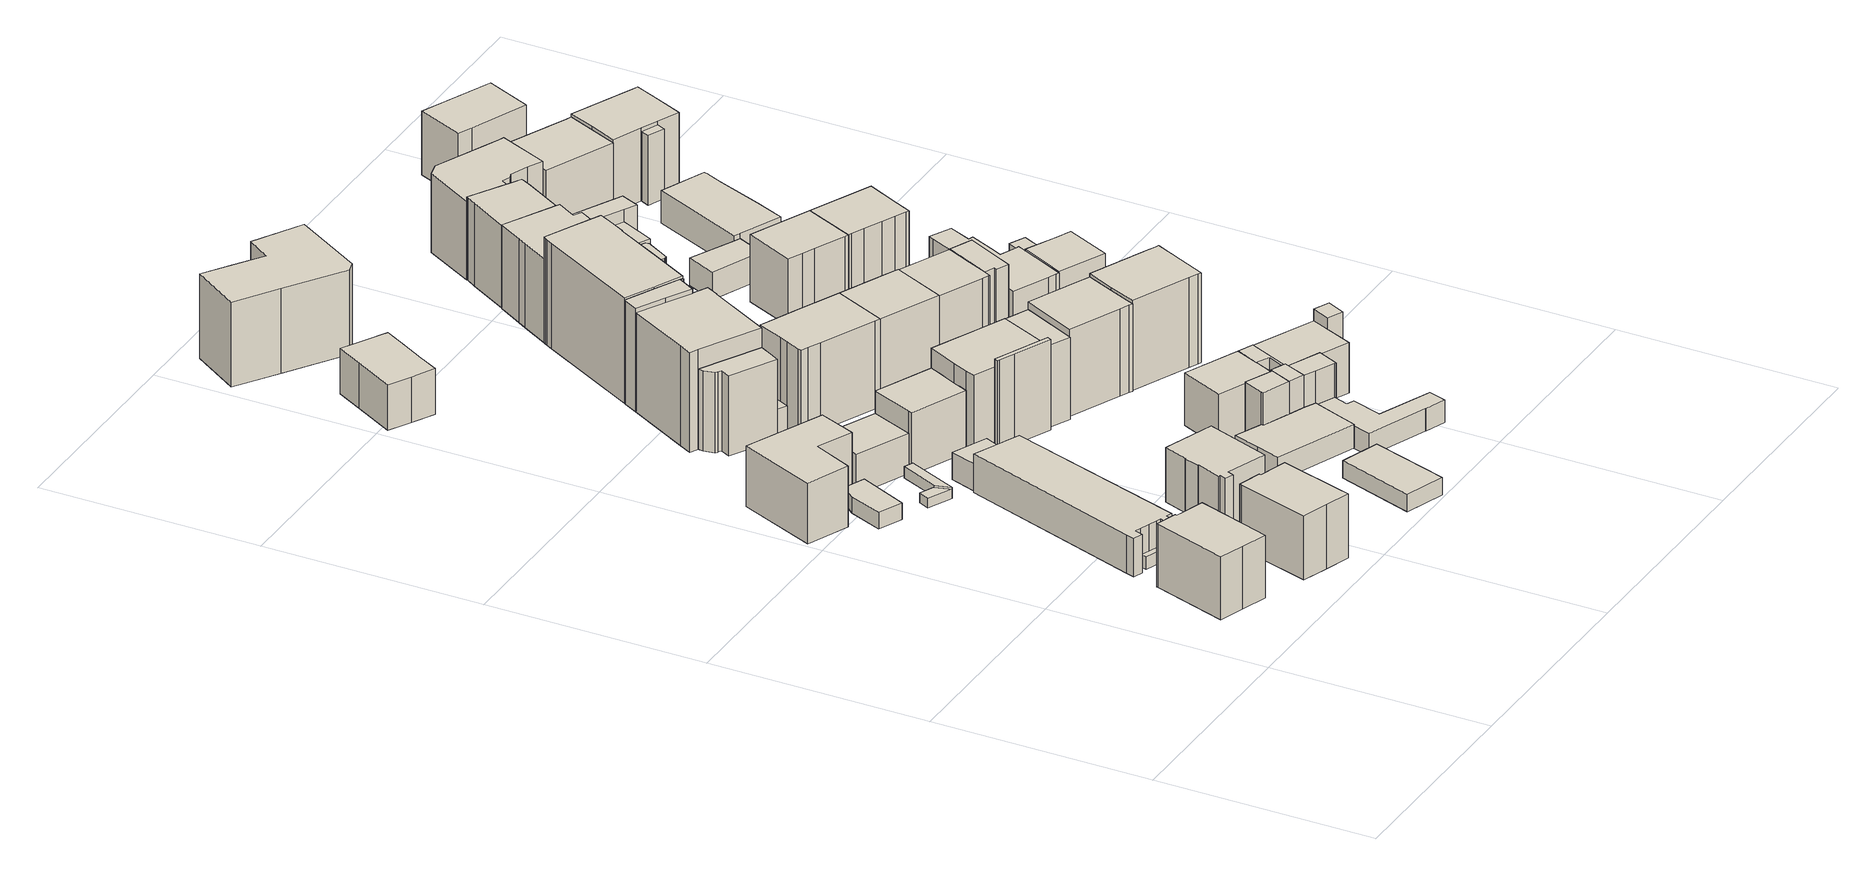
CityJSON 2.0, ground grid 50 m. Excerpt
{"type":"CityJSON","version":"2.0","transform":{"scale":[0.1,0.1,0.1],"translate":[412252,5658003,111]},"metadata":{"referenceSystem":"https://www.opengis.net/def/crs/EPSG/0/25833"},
"CityObjects":{
"building1":{"type":"Building","attributes":{"Dachtyp_tdc":"tdcHipAndGableRoof","Gemeindeschluessel":14612000,"Dachneigung":26.63,"QualitaetDacherkennung":71,"Geometrietyp2DReferenz":"3000","measuredHeight":16.31,"function":"31001_9998","roofType":"5000"},"geometry":[{"type":"Solid","lod":"1","boundaries":[[[[0,1,2,3,4,5,6,7]],[[8,9,10,11,12,13,14,15]],[[7,9,8,0]],[[6,10,9,7]],[[5,11,10,6]],[[4,12,11,5]],[[3,13,12,4]],[[2,14,13,3]],[[1,15,14,2]],[[0,8,15,1]]]]}]},
"building2":{"type":"Building","attributes":{"Dachtyp_tdc":"tdcPolyFlatRoof","Gemeindeschluessel":14612000,"Dachneigung":5.21,"QualitaetDacherkennung":72,"Geometrietyp2DReferenz":"3000","measuredHeight":4.03,"function":"31001_9998","roofType":"2100"},"geometry":[{"type":"Solid","lod":"1","boundaries":[[[[16,17,18,19,20]],[[21,22,23,24,25]],[[20,22,21,16]],[[19,23,22,20]],[[18,24,23,19]],[[17,25,24,18]],[[16,21,25,17]]]]}]},
"building3":{"type":"Building","attributes":{"Dachtyp_tdc":"tdcFreeFormRoof","Gemeindeschluessel":14612000,"Dachneigung":36.41,"QualitaetDacherkennung":12,"Geometrietyp2DReferenz":"3000","measuredHeight":16.03,"function":"31001_9998","roofType":"5000"},"geometry":[{"type":"Solid","lod":"1","boundaries":[[[[26,27,28,29,30,31,32]],[[33,34,35,36,37,38,39]],[[32,34,33,26]],[[31,35,34,32]],[[30,36,35,31]],[[29,37,36,30]],[[28,38,37,29]],[[27,39,38,28]],[[26,33,39,27]]]]}]},
"building4":{"type":"Building","attributes":{"Dachtyp_tdc":"tdcHipAndGableRoof","Gemeindeschluessel":14612000,"Dachneigung":26.61,"QualitaetDacherkennung":77,"Geometrietyp2DReferenz":"3000","measuredHeight":16.55,"function":"31001_9998","roofType":"5000"},"geometry":[{"type":"Solid","lod":"1","boundaries":[[[[40,41,42,43,44,45,46,47]],[[48,49,50,51,52,53,54,55]],[[47,49,48,40]],[[46,50,49,47]],[[45,51,50,46]],[[44,52,51,45]],[[43,53,52,44]],[[42,54,53,43]],[[41,55,54,42]],[[40,48,55,41]]]]}]},
"building5":{"type":"Building","attributes":{"Gemeindeschluessel":14612000,"Geometrietyp2DReferenz":"3000","function":"31001_9998","roofType":"9999"},"children":["building5-1","building5-2"]},
"building5-1":{"type":"BuildingPart","attributes":{"Dachtyp_tdc":"tdcGableRoof","Dachneigung":25.08,"QualitaetDacherkennung":90,"Geometrietyp2DReferenz":"3000","measuredHeight":10.37,"roofType":"3100"},"parents":["building5"],"geometry":[{"type":"Solid","lod":"1","boundaries":[[[[56,57,58,59,60,61,62,63,64,65,66,67,68,69,70,71]],[[72,73,74,75,76,77,78,79,80,81,82,83,84,85,86,87]],[[71,73,72,56]],[[70,74,73,71]],[[69,75,74,70]],[[68,76,75,69]],[[67,77,76,68]],[[66,78,77,67]],[[65,79,78,66]],[[64,80,79,65]],[[63,81,80,64]],[[62,82,81,63]],[[61,83,82,62]],[[60,84,83,61]],[[59,85,84,60]],[[58,86,85,59]],[[57,87,86,58]],[[56,72,87,57]]]]}]},
"building5-2":{"type":"BuildingPart","attributes":{"Dachtyp_tdc":"tdcGableRoof","Dachneigung":19.35,"QualitaetDacherkennung":13,"Geometrietyp2DReferenz":"3000","measuredHeight":3.33,"roofType":"3100"},"parents":["building5"],"geometry":[{"type":"Solid","lod":"1","boundaries":[[[[88,89,90,91]],[[77,92,93,79]],[[91,92,77,88]],[[90,93,92,91]],[[89,79,93,90]],[[88,77,79,89]]]]}]},
"building6":{"type":"Building","attributes":{"Gemeindeschluessel":14612000,"Geometrietyp2DReferenz":"3000","function":"31001_9998","roofType":"9999"},"children":["building6-1","building6-2"]},
"building6-1":{"type":"BuildingPart","attributes":{"Dachtyp_tdc":"tdcPolyFlatRoof","Dachneigung":11.75,"QualitaetDacherkennung":75,"Geometrietyp2DReferenz":"3000","measuredHeight":2.82,"roofType":"2100"},"parents":["building6"],"geometry":[{"type":"Solid","lod":"1","boundaries":[[[[94,95,96,97]],[[98,99,100,101]],[[97,99,98,94]],[[96,100,99,97]],[[95,101,100,96]],[[94,98,101,95]]]]}]},
"building6-2":{"type":"BuildingPart","attributes":{"Dachtyp_tdc":"tdcPolyFlatRoof","Dachneigung":9.45,"QualitaetDacherkennung":63,"Geometrietyp2DReferenz":"3000","measuredHeight":2.74,"roofType":"2100"},"parents":["building6"],"geometry":[{"type":"Solid","lod":"1","boundaries":[[[[102,103,104,105]],[[106,101,100,107]],[[105,101,106,102]],[[104,100,101,105]],[[103,107,100,104]],[[102,106,107,103]]]]}]},
"building7":{"type":"Building","attributes":{"Dachtyp_tdc":"tdcFreeFormRoof","Gemeindeschluessel":14612000,"Dachneigung":36.04,"QualitaetDacherkennung":53,"Geometrietyp2DReferenz":"3000","measuredHeight":11.14,"function":"31001_9998","roofType":"5000"},"geometry":[{"type":"Solid","lod":"1","boundaries":[[[[108,109,110,111,112]],[[113,114,115,116,117]],[[112,114,113,108]],[[111,115,114,112]],[[110,116,115,111]],[[109,117,116,110]],[[108,113,117,109]]]]}]},
"building8":{"type":"Building","attributes":{"Dachtyp_tdc":"tdcHipRoof","Gemeindeschluessel":14612000,"Dachneigung":29.98,"QualitaetDacherkennung":63,"Geometrietyp2DReferenz":"3000","measuredHeight":15.5,"function":"31001_9998","roofType":"3200"},"geometry":[{"type":"Solid","lod":"1","boundaries":[[[[118,119,120,121,122,123,124,125,126,127,128,129]],[[130,131,132,133,134,135,136,137,138,139,140,141]],[[129,131,130,118]],[[128,132,131,129]],[[127,133,132,128]],[[126,134,133,127]],[[125,135,134,126]],[[124,136,135,125]],[[123,137,136,124]],[[122,138,137,123]],[[121,139,138,122]],[[120,140,139,121]],[[119,141,140,120]],[[118,130,141,119]]]]}]},
"building9":{"type":"Building","attributes":{"Dachtyp_tdc":"tdcPolyFlatRoof","Gemeindeschluessel":14612000,"Dachneigung":8.03,"QualitaetDacherkennung":77,"Geometrietyp2DReferenz":"3000","measuredHeight":6.72,"function":"31001_9998","roofType":"2100"},"geometry":[{"type":"Solid","lod":"1","boundaries":[[[[142,143,144,145]],[[146,147,148,149]],[[145,147,146,142]],[[144,148,147,145]],[[143,149,148,144]],[[142,146,149,143]]]]}]},
"building10":{"type":"Building","attributes":{"Gemeindeschluessel":14612000,"Geometrietyp2DReferenz":"3000","function":"31001_9998","roofType":"9999"},"children":["building10-1","building10-2"]},
"building10-1":{"type":"BuildingPart","attributes":{"Dachtyp_tdc":"tdcGableRoof","Dachneigung":39.58,"QualitaetDacherkennung":74,"Geometrietyp2DReferenz":"3000","measuredHeight":12.89,"roofType":"3100"},"parents":["building10"],"geometry":[{"type":"Solid","lod":"1","boundaries":[[[[150,151,152,153,154,155,156,157,158]],[[159,160,161,162,163,164,165,166,167]],[[158,159,167,150]],[[157,160,159,158]],[[156,161,160,157]],[[155,162,161,156]],[[154,163,162,155]],[[153,164,163,154]],[[152,165,164,153]],[[151,166,165,152]],[[150,167,166,151]]]]}]},
"building10-2":{"type":"BuildingPart","attributes":{"Dachtyp_tdc":"tdcGableRoof","Dachneigung":68.71,"QualitaetDacherkennung":7,"Geometrietyp2DReferenz":"3000","measuredHeight":10.15,"roofType":"3100"},"parents":["building10"],"geometry":[{"type":"Solid","lod":"1","boundaries":[[[[168,169,170,171]],[[172,173,159,167]],[[171,172,167,168]],[[170,173,172,171]],[[169,159,173,170]],[[168,167,159,169]]]]}]},
"building11":{"type":"Building","attributes":{"Dachtyp_tdc":"tdcGableRoof","Gemeindeschluessel":14612000,"Dachneigung":30.55,"QualitaetDacherkennung":72,"Geometrietyp2DReferenz":"3000","measuredHeight":15.95,"function":"31001_9998","roofType":"3100"},"geometry":[{"type":"Solid","lod":"1","boundaries":[[[[174,175,176,177,178]],[[179,180,181,182,183]],[[178,180,179,174]],[[177,181,180,178]],[[176,182,181,177]],[[175,183,182,176]],[[174,179,183,175]]]]}]},
"building12":{"type":"Building","attributes":{"Dachtyp_tdc":"tdcPolyFlatRoof","Gemeindeschluessel":14612000,"Dachneigung":0,"QualitaetDacherkennung":67,"Geometrietyp2DReferenz":"3000","measuredHeight":4,"function":"31001_9998","roofType":"1000"},"geometry":[{"type":"Solid","lod":"1","boundaries":[[[[184,185,186,187]],[[188,189,190,191]],[[187,189,188,184]],[[186,190,189,187]],[[185,191,190,186]],[[184,188,191,185]]]]}]},
"building13":{"type":"Building","attributes":{"Gemeindeschluessel":14612000,"Geometrietyp2DReferenz":"3000","function":"31001_9998","roofType":"9999"},"children":["building13-1","building13-2","building13-3","building13-4","building13-5"]},
"building13-1":{"type":"BuildingPart","attributes":{"Dachtyp_tdc":"tdcFreeFormRoof","Dachneigung":67.68,"QualitaetDacherkennung":7,"Geometrietyp2DReferenz":"3000","measuredHeight":22.4,"roofType":"5000"},"parents":["building13"],"geometry":[{"type":"Solid","lod":"1","boundaries":[[[[192,193,194,195,196,197,198,199,200,201]],[[202,203,204,205,206,207,208,209,210,211]],[[201,203,202,192]],[[200,204,203,201]],[[199,205,204,200]],[[198,206,205,199]],[[197,207,206,198]],[[196,208,207,197]],[[195,209,208,196]],[[194,210,209,195]],[[193,211,210,194]],[[192,202,211,193]]]]}]},
"building13-2":{"type":"BuildingPart","attributes":{"Dachtyp_tdc":"tdcGableRoof","Dachneigung":31.79,"QualitaetDacherkennung":67,"Geometrietyp2DReferenz":"3000","measuredHeight":26.28,"roofType":"3100"},"parents":["building13"],"geometry":[{"type":"Solid","lod":"1","boundaries":[[[[212,213,214,215,216,217,218,219,220]],[[221,222,223,224,225,226,227,228,229]],[[220,222,221,212]],[[219,223,222,220]],[[218,224,223,219]],[[217,225,224,218]],[[216,226,225,217]],[[215,227,226,216]],[[214,228,227,215]],[[213,229,228,214]],[[212,221,229,213]]]]}]},
"building13-3":{"type":"BuildingPart","attributes":{"Dachtyp_tdc":"tdcPolyFlatRoof","Dachneigung":0,"QualitaetDacherkennung":44,"Geometrietyp2DReferenz":"3000","measuredHeight":5.7,"roofType":"1000"},"parents":["building13"],"geometry":[{"type":"Solid","lod":"1","boundaries":[[[[230,231,232,233]],[[234,235,209,236]],[[233,235,234,230]],[[232,209,235,233]],[[231,236,209,232]],[[230,234,236,231]]]]}]},
"building13-4":{"type":"BuildingPart","attributes":{"Dachtyp_tdc":"tdcHipAndGableRoof","Dachneigung":32.54,"QualitaetDacherkennung":44,"Geometrietyp2DReferenz":"3000","measuredHeight":26.24,"roofType":"5000"},"parents":["building13"],"geometry":[{"type":"Solid","lod":"1","boundaries":[[[[237,238,239,240,241,242,243,244,245,246,247]],[[223,222,248,249,250,236,208,207,251,252,224]],[[247,222,223,237]],[[246,248,222,247]],[[245,249,248,246]],[[244,250,249,245]],[[243,236,250,244]],[[242,208,236,243]],[[241,207,208,242]],[[240,251,207,241]],[[239,252,251,240]],[[238,224,252,239]],[[237,223,224,238]]]]}]},
"building13-5":{"type":"BuildingPart","attributes":{"Dachtyp_tdc":"tdcPolyFlatRoof","Dachneigung":0,"QualitaetDacherkennung":67,"Geometrietyp2DReferenz":"3000","measuredHeight":5.67,"roofType":"1000"},"parents":["building13"],"geometry":[{"type":"MultiSurface","lod":"1","boundaries":[[[253,254,255,256,257,258,259,260,261,255]],[[249,262,263,264,265,266,234,236,262,250]],[[255,262,249,253]],[[261,263,262,255]],[[260,264,263,261]],[[259,265,264,260]],[[258,266,265,259]],[[257,234,266,258]],[[256,236,234,257]],[[236,256,255,262]],[[253,249,250,254]]]}]},
"building14":{"type":"Building","attributes":{"Dachtyp_tdc":"tdcGableRoof","Gemeindeschluessel":14612000,"Dachneigung":24.9,"QualitaetDacherkennung":45,"Geometrietyp2DReferenz":"3000","measuredHeight":21.88,"function":"31001_9998","roofType":"3100"},"geometry":[{"type":"Solid","lod":"1","boundaries":[[[[267,268,269,270,271,272,273,274,275,276,277,278,279]],[[280,281,282,283,284,285,286,287,288,289,290,291,292]],[[279,281,280,267]],[[278,282,281,279]],[[277,283,282,278]],[[276,284,283,277]],[[275,285,284,276]],[[274,286,285,275]],[[273,287,286,274]],[[272,288,287,273]],[[271,289,288,272]],[[270,290,289,271]],[[269,291,290,270]],[[268,292,291,269]],[[267,280,292,268]]]]}]},
"building15":{"type":"Building","attributes":{"Gemeindeschluessel":14612000,"Geometrietyp2DReferenz":"3000","function":"31001_9998","roofType":"9999"},"children":["building15-1","building15-2","building15-3"]},
"building15-1":{"type":"BuildingPart","attributes":{"Dachtyp_tdc":"tdcFreeFormRoof","Dachneigung":72.18,"QualitaetDacherkennung":7,"Geometrietyp2DReferenz":"3000","measuredHeight":21.65,"roofType":"5000"},"parents":["building15"],"geometry":[{"type":"Solid","lod":"1","boundaries":[[[[293,294,295,296,297,298]],[[299,300,301,302,303,304]],[[297,300,299,298]],[[296,301,300,297]],[[295,302,301,296]],[[294,303,302,295]],[[293,304,303,294]],[[298,299,304,293]]]]}]},
"building15-2":{"type":"BuildingPart","attributes":{"Dachtyp_tdc":"tdcGableRoof","Dachneigung":41.71,"QualitaetDacherkennung":65,"Geometrietyp2DReferenz":"3000","measuredHeight":22.28,"roofType":"3100"},"parents":["building15"],"geometry":[{"type":"Solid","lod":"1","boundaries":[[[[305,306,307,308,309,310,311,312,313,314]],[[315,316,317,318,319,320,321,322,299,304]],[[314,316,315,305]],[[313,317,316,314]],[[312,318,317,313]],[[311,319,318,312]],[[310,320,319,311]],[[309,321,320,310]],[[308,322,321,309]],[[307,299,322,308]],[[306,304,299,307]],[[305,315,304,306]]]]}]},
"building15-3":{"type":"BuildingPart","attributes":{"Dachtyp_tdc":"tdcGableRoof","Dachneigung":42.02,"QualitaetDacherkennung":62,"Geometrietyp2DReferenz":"3000","measuredHeight":22.29,"roofType":"3100"},"parents":["building15"],"geometry":[{"type":"Solid","lod":"1","boundaries":[[[[323,324,325,326,327]],[[299,321,328,329,330]],[[327,321,299,323]],[[326,328,321,327]],[[325,329,328,326]],[[324,330,329,325]],[[323,299,330,324]]]]}]},
"building16":{"type":"Building","attributes":{"Dachtyp_tdc":"tdcGableRoof","Gemeindeschluessel":14612000,"Dachneigung":13.33,"QualitaetDacherkennung":82,"Geometrietyp2DReferenz":"3000","measuredHeight":6.27,"function":"31001_9998","roofType":"3100"},"geometry":[{"type":"Solid","lod":"1","boundaries":[[[[331,332,333,334,335,336,337,338,339]],[[340,341,342,343,344,345,346,347,348]],[[339,341,340,331]],[[338,342,341,339]],[[337,343,342,338]],[[336,344,343,337]],[[335,345,344,336]],[[334,346,345,335]],[[333,347,346,334]],[[332,348,347,333]],[[331,340,348,332]]]]}]},
"building17":{"type":"Building","attributes":{"Dachtyp_tdc":"tdcFreeFormRoof","Gemeindeschluessel":14612000,"Dachneigung":13.2,"QualitaetDacherkennung":24,"Geometrietyp2DReferenz":"3000","measuredHeight":22.23,"function":"31001_9998","roofType":"5000"},"geometry":[{"type":"Solid","lod":"1","boundaries":[[[[349,350,351,352,353,354,355,356,357,358]],[[359,360,361,362,363,364,365,366,367,368]],[[358,360,359,349]],[[357,361,360,358]],[[356,362,361,357]],[[355,363,362,356]],[[354,364,363,355]],[[353,365,364,354]],[[352,366,365,353]],[[351,367,366,352]],[[350,368,367,351]],[[349,359,368,350]]]]}]},
"building18":{"type":"Building","attributes":{"Gemeindeschluessel":14612000,"Geometrietyp2DReferenz":"3000","function":"31001_9998","roofType":"9999"},"children":["building18-1","building18-2","building18-3","building18-4"]},
"building18-1":{"type":"BuildingPart","attributes":{"Dachtyp_tdc":"tdcPolyFlatRoof","Dachneigung":3.18,"QualitaetDacherkennung":44,"Geometrietyp2DReferenz":"3000","measuredHeight":12.43,"roofType":"2100"},"parents":["building18"],"geometry":[{"type":"Solid","lod":"1","boundaries":[[[[369,370,371,372,373,374]],[[375,376,377,378,379,380]],[[374,376,375,369]],[[373,377,376,374]],[[372,378,377,373]],[[371,379,378,372]],[[370,380,379,371]],[[369,375,380,370]]]]}]},
"building18-2":{"type":"BuildingPart","attributes":{"Dachtyp_tdc":"tdcPolyFlatRoof","Dachneigung":0,"QualitaetDacherkennung":63,"Geometrietyp2DReferenz":"3000","measuredHeight":12.48,"roofType":"1000"},"parents":["building18"],"geometry":[{"type":"Solid","lod":"1","boundaries":[[[[381,382,383,384,385]],[[386,387,388,389,390]],[[385,387,386,381]],[[384,388,387,385]],[[383,389,388,384]],[[382,390,389,383]],[[381,386,390,382]]]]}]},
"building18-3":{"type":"BuildingPart","attributes":{"Dachtyp_tdc":"tdcPolyFlatRoof","Dachneigung":3.33,"QualitaetDacherkennung":77,"Geometrietyp2DReferenz":"3000","measuredHeight":12.48,"roofType":"2100"},"parents":["building18"],"geometry":[{"type":"Solid","lod":"1","boundaries":[[[[391,392,393,394,370,369,395]],[[396,397,375,380,398,386,390]],[[395,397,396,391]],[[369,375,397,395]],[[370,380,375,369]],[[394,398,380,370]],[[393,386,398,394]],[[392,390,386,393]],[[391,396,390,392]]]]}]},
"building18-4":{"type":"BuildingPart","attributes":{"Dachtyp_tdc":"tdcPolyFlatRoof","Dachneigung":0,"QualitaetDacherkennung":64,"Geometrietyp2DReferenz":"3000","measuredHeight":12.53,"roofType":"1000"},"parents":["building18"],"geometry":[{"type":"Solid","lod":"1","boundaries":[[[[399,400,385,401,402]],[[378,377,403,387,398]],[[402,377,378,399]],[[401,403,377,402]],[[385,387,403,401]],[[400,398,387,385]],[[399,378,398,400]]]]}]},
"building19":{"type":"Building","attributes":{"Gemeindeschluessel":14612000,"Geometrietyp2DReferenz":"3000","function":"31001_9998","roofType":"9999"},"children":["building19-1","building19-2"]},
"building19-1":{"type":"BuildingPart","attributes":{"Dachtyp_tdc":"tdcFreeFormRoof","Dachneigung":52.69,"QualitaetDacherkennung":43,"Geometrietyp2DReferenz":"3000","measuredHeight":25.04,"roofType":"5000"},"parents":["building19"],"geometry":[{"type":"Solid","lod":"1","boundaries":[[[[404,405,406,407,408,409,410,411,412,413,414]],[[415,416,417,418,419,420,421,422,423,424,425]],[[414,416,415,404]],[[413,417,416,414]],[[412,418,417,413]],[[411,419,418,412]],[[410,420,419,411]],[[409,421,420,410]],[[408,422,421,409]],[[407,423,422,408]],[[406,424,423,407]],[[405,425,424,406]],[[404,415,425,405]]]]}]},
"building19-2":{"type":"BuildingPart","attributes":{"Dachtyp_tdc":"tdcGableRoof","Dachneigung":31.55,"QualitaetDacherkennung":69,"Geometrietyp2DReferenz":"3000","measuredHeight":26.73,"roofType":"3100"},"parents":["building19"],"geometry":[{"type":"Solid","lod":"1","boundaries":[[[[426,427,428,429,430,431,432,433,434,435,436,437,438,439,440]],[[441,442,416,415,424,228,443,226,444,445,446,447,448,449,450]],[[440,442,441,426]],[[439,416,442,440]],[[438,415,416,439]],[[437,424,415,438]],[[436,228,424,437]],[[435,443,228,436]],[[434,226,443,435]],[[433,444,226,434]],[[432,445,444,433]],[[431,446,445,432]],[[430,447,446,431]],[[429,448,447,430]],[[428,449,448,429]],[[427,450,449,428]],[[426,441,450,427]]]]}]},
"building20":{"type":"Building","attributes":{"Dachtyp_tdc":"tdcFreeFormRoof","Gemeindeschluessel":14612000,"Dachneigung":24.71,"QualitaetDacherkennung":59,"Geometrietyp2DReferenz":"3000","measuredHeight":21.58,"function":"31001_9998","roofType":"5000"},"geometry":[{"type":"Solid","lod":"1","boundaries":[[[[269,451,452,453,271]],[[454,455,456,457,458]],[[271,455,454,269]],[[453,456,455,271]],[[452,457,456,453]],[[451,458,457,452]],[[269,454,458,451]]]]}]},
"building21":{"type":"Building","attributes":{"name":"Rettungswache Dresden-Neustadt","Dachtyp_tdc":"tdcPolyFlatRoof","Gemeindeschluessel":14612000,"Dachneigung":4.42,"QualitaetDacherkennung":50,"Geometrietyp2DReferenz":"3000","measuredHeight":5.95,"function":"31001_9998","roofType":"2100"},"geometry":[{"type":"Solid","lod":"1","boundaries":[[[[459,460,461,462,463,464,465,466,467,468,469]],[[470,471,472,473,474,475,476,477,478,479,480]],[[469,471,470,459]],[[468,472,471,469]],[[467,473,472,468]],[[466,474,473,467]],[[465,475,474,466]],[[464,476,475,465]],[[463,477,476,464]],[[462,478,477,463]],[[461,479,478,462]],[[460,480,479,461]],[[459,470,480,460]]]]}]},
"building22":{"type":"Building","attributes":{"Dachtyp_tdc":"tdcFreeFormRoof","Gemeindeschluessel":14612000,"Dachneigung":32.19,"QualitaetDacherkennung":73,"Geometrietyp2DReferenz":"3000","measuredHeight":22.3,"function":"31001_9998","roofType":"5000"},"geometry":[{"type":"Solid","lod":"1","boundaries":[[[[481,482,483,484,485,486,487]],[[488,489,490,491,492,493,494]],[[487,489,488,481]],[[486,490,489,487]],[[485,491,490,486]],[[484,492,491,485]],[[483,493,492,484]],[[482,494,493,483]],[[481,488,494,482]]]]}]},
"building23":{"type":"Building","attributes":{"Gemeindeschluessel":14612000,"Geometrietyp2DReferenz":"3000","function":"31001_9998","roofType":"9999"},"children":["building23-1","building23-2"]},
"building23-1":{"type":"BuildingPart","attributes":{"Dachtyp_tdc":"tdcPolyFlatRoof","Dachneigung":0,"QualitaetDacherkennung":70,"Geometrietyp2DReferenz":"3000","measuredHeight":11.61,"roofType":"1000"},"parents":["building23"],"geometry":[{"type":"Solid","lod":"1","boundaries":[[[[495,496,497,498,499,500,501]],[[502,503,504,505,506,507,508]],[[501,503,502,495]],[[500,504,503,501]],[[499,505,504,500]],[[498,506,505,499]],[[497,507,506,498]],[[496,508,507,497]],[[495,502,508,496]]]]}]},
"building23-2":{"type":"BuildingPart","attributes":{"Dachtyp_tdc":"tdcPolyFlatRoof","Dachneigung":0,"QualitaetDacherkennung":58,"Geometrietyp2DReferenz":"3000","measuredHeight":11.95,"roofType":"1000"},"parents":["building23"],"geometry":[{"type":"Solid","lod":"1","boundaries":[[[[509,510,511,512,513,514]],[[508,507,515,516,517,518]],[[514,507,508,509]],[[513,515,507,514]],[[512,516,515,513]],[[511,517,516,512]],[[510,518,517,511]],[[509,508,518,510]]]]}]},
"building24":{"type":"Building","attributes":{"Gemeindeschluessel":14612000,"Geometrietyp2DReferenz":"3000","function":"31001_9998","roofType":"9999"},"children":["building24-1","building24-2"]},
"building24-1":{"type":"BuildingPart","attributes":{"Dachtyp_tdc":"tdcGableRoof","Dachneigung":25.02,"QualitaetDacherkennung":59,"Geometrietyp2DReferenz":"3000","measuredHeight":21.41,"roofType":"3100"},"parents":["building24"],"geometry":[{"type":"Solid","lod":"1","boundaries":[[[[519,520,521,522,523,524,525,526,527,528,529]],[[530,531,532,533,534,535,536,537,538,539,540]],[[529,531,530,519]],[[528,532,531,529]],[[527,533,532,528]],[[526,534,533,527]],[[525,535,534,526]],[[524,536,535,525]],[[523,537,536,524]],[[522,538,537,523]],[[521,539,538,522]],[[520,540,539,521]],[[519,530,540,520]]]]}]},
"building24-2":{"type":"BuildingPart","attributes":{"Dachtyp_tdc":"tdcGableRoof","Dachneigung":25.33,"QualitaetDacherkennung":35,"Geometrietyp2DReferenz":"3000","measuredHeight":21.38,"roofType":"3100"},"parents":["building24"],"geometry":[{"type":"Solid","lod":"1","boundaries":[[[[541,542,543,544,545,546,547,548]],[[549,539,550,551,552,553,554,555]],[[548,539,549,541]],[[547,550,539,548]],[[546,551,550,547]],[[545,552,551,546]],[[544,553,552,545]],[[543,554,553,544]],[[542,555,554,543]],[[541,549,555,542]]]]}]},
"building25":{"type":"Building","attributes":{"Dachtyp_tdc":"tdcFreeFormRoof","Gemeindeschluessel":14612000,"Dachneigung":22.62,"QualitaetDacherkennung":67,"Geometrietyp2DReferenz":"3000","measuredHeight":21.23,"function":"31001_9998","roofType":"5000"},"geometry":[{"type":"Solid","lod":"1","boundaries":[[[[556,557,558,559,560,561,562,563,564,565,566,567,568,569,570]],[[571,572,573,574,575,576,577,578,450,449,447,579,580,581,582]],[[570,572,571,556]],[[569,573,572,570]],[[568,574,573,569]],[[567,575,574,568]],[[566,576,575,567]],[[565,577,576,566]],[[564,578,577,565]],[[563,450,578,564]],[[562,449,450,563]],[[561,447,449,562]],[[560,579,447,561]],[[559,580,579,560]],[[558,581,580,559]],[[557,582,581,558]],[[556,571,582,557]]]]}]},
"building26":{"type":"Building","attributes":{"Dachtyp_tdc":"tdcGableRoof","Gemeindeschluessel":14612000,"Dachneigung":38.51,"QualitaetDacherkennung":72,"Geometrietyp2DReferenz":"3000","measuredHeight":23.51,"function":"31001_9998","roofType":"3100"},"geometry":[{"type":"Solid","lod":"1","boundaries":[[[[583,584,585,586,587,588,589,590,591,592]],[[593,594,595,596,597,598,599,600,601,602]],[[592,594,593,583]],[[591,595,594,592]],[[590,596,595,591]],[[589,597,596,590]],[[588,598,597,589]],[[587,599,598,588]],[[586,600,599,587]],[[585,601,600,586]],[[584,602,601,585]],[[583,593,602,584]]]]}]},
"building27":{"type":"Building","attributes":{"Dachtyp_tdc":"tdcPolyFlatRoof","Gemeindeschluessel":14612000,"Dachneigung":2.59,"QualitaetDacherkennung":37,"Geometrietyp2DReferenz":"3000","measuredHeight":13.95,"function":"31001_9998","roofType":"2100"},"geometry":[{"type":"Solid","lod":"1","boundaries":[[[[603,604,605,606]],[[607,608,609,610]],[[606,608,607,603]],[[605,609,608,606]],[[604,610,609,605]],[[603,607,610,604]]]]}]},
"building28":{"type":"Building","attributes":{"Dachtyp_tdc":"tdcFreeFormRoof","Gemeindeschluessel":14612000,"Dachneigung":26.82,"QualitaetDacherkennung":73,"Geometrietyp2DReferenz":"3000","measuredHeight":20.81,"function":"31001_9998","roofType":"5000"},"geometry":[{"type":"Solid","lod":"1","boundaries":[[[[611,612,613,614,615,616,617,618,619]],[[620,621,622,623,624,625,626,627,628]],[[619,621,620,611]],[[618,622,621,619]],[[617,623,622,618]],[[616,624,623,617]],[[615,625,624,616]],[[614,626,625,615]],[[613,627,626,614]],[[612,628,627,613]],[[611,620,628,612]]]]}]},
"building29":{"type":"Building","attributes":{"Dachtyp_tdc":"tdcFreeFormRoof","Gemeindeschluessel":14612000,"Dachneigung":26.19,"QualitaetDacherkennung":54,"Geometrietyp2DReferenz":"3000","measuredHeight":17.05,"function":"31001_9998","roofType":"5000"},"geometry":[{"type":"Solid","lod":"1","boundaries":[[[[629,630,631,632,633,634,635]],[[636,637,638,639,640,641,642]],[[635,637,636,629]],[[634,638,637,635]],[[633,639,638,634]],[[632,640,639,633]],[[631,641,640,632]],[[630,642,641,631]],[[629,636,642,630]]]]}]},
"building30":{"type":"Building","attributes":{"Dachtyp_tdc":"tdcFreeFormRoof","Gemeindeschluessel":14612000,"Dachneigung":40.55,"QualitaetDacherkennung":25,"Geometrietyp2DReferenz":"3000","measuredHeight":22.73,"function":"31001_9998","roofType":"5000"},"geometry":[{"type":"Solid","lod":"1","boundaries":[[[[643,644,645,646,647,648,649,650,651,652,653,654,655,656,657,658]],[[659,660,661,662,663,664,665,666,667,668,669,670,671,672,673,674]],[[658,660,659,643]],[[657,661,660,658]],[[656,662,661,657]],[[655,663,662,656]],[[654,664,663,655]],[[653,665,664,654]],[[652,666,665,653]],[[651,667,666,652]],[[650,668,667,651]],[[649,669,668,650]],[[648,670,669,649]],[[647,671,670,648]],[[646,672,671,647]],[[645,673,672,646]],[[644,674,673,645]],[[643,659,674,644]]]]}]},
"building31":{"type":"Building","attributes":{"Dachtyp_tdc":"tdcPolyFlatRoof","Gemeindeschluessel":14612000,"Dachneigung":7.85,"QualitaetDacherkennung":77,"Geometrietyp2DReferenz":"3000","measuredHeight":2.67,"function":"31001_9998","roofType":"2100"},"geometry":[{"type":"Solid","lod":"1","boundaries":[[[[675,676,677,678]],[[679,680,681,682]],[[678,680,679,675]],[[677,681,680,678]],[[676,682,681,677]],[[675,679,682,676]]]]}]},
"building32":{"type":"Building","attributes":{"Dachtyp_tdc":"tdcPolyFlatRoof","Gemeindeschluessel":14612000,"Dachneigung":0,"QualitaetDacherkennung":68,"Geometrietyp2DReferenz":"3000","measuredHeight":6.36,"function":"31001_9998","roofType":"1000"},"geometry":[{"type":"Solid","lod":"1","boundaries":[[[[683,684,685,686,687]],[[688,689,690,691,692]],[[687,689,688,683]],[[686,690,689,687]],[[685,691,690,686]],[[684,692,691,685]],[[683,688,692,684]]]]}]},
"building33":{"type":"Building","attributes":{"Gemeindeschluessel":14612000,"Geometrietyp2DReferenz":"3000","function":"31001_9998","roofType":"9999"},"children":["building33-1","building33-2","building33-3"]},
"building33-1":{"type":"BuildingPart","attributes":{"Dachtyp_tdc":"tdcGableRoof","Dachneigung":25.98,"QualitaetDacherkennung":61,"Geometrietyp2DReferenz":"3000","measuredHeight":15.19,"roofType":"3100"},"parents":["building33"],"geometry":[{"type":"Solid","lod":"1","boundaries":[[[[693,694,695,696,697]],[[698,699,700,701,702]],[[697,699,698,693]],[[696,700,699,697]],[[695,701,700,696]],[[694,702,701,695]],[[693,698,702,694]]]]}]},
"building33-2":{"type":"BuildingPart","attributes":{"Dachtyp_tdc":"tdcPolyFlatRoof","Dachneigung":2.9,"QualitaetDacherkennung":53,"Geometrietyp2DReferenz":"3000","measuredHeight":5.74,"roofType":"2100"},"parents":["building33"],"geometry":[{"type":"Solid","lod":"1","boundaries":[[[[703,704,705,706,707,708,709,710]],[[711,712,713,714,715,716,717,718]],[[710,712,711,703]],[[709,713,712,710]],[[708,714,713,709]],[[707,715,714,708]],[[706,716,715,707]],[[705,717,716,706]],[[704,718,717,705]],[[703,711,718,704]]]]}]},
"building33-3":{"type":"BuildingPart","attributes":{"Dachtyp_tdc":"tdcPolyFlatRoof","Dachneigung":12.05,"QualitaetDacherkennung":57,"Geometrietyp2DReferenz":"3000","measuredHeight":9.99,"roofType":"2100"},"parents":["building33"],"geometry":[{"type":"Solid","lod":"1","boundaries":[[[[719,720,721,722,723]],[[713,724,701,700,714]],[[723,724,713,719]],[[722,701,724,723]],[[721,700,701,722]],[[720,714,700,721]],[[719,713,714,720]]]]}]},
"building34":{"type":"Building","attributes":{"Dachtyp_tdc":"tdcFreeFormRoof","Gemeindeschluessel":14612000,"Dachneigung":1.91,"QualitaetDacherkennung":25,"Geometrietyp2DReferenz":"3000","measuredHeight":20.55,"function":"31001_9998","roofType":"5000"},"geometry":[{"type":"Solid","lod":"1","boundaries":[[[[725,726,727,728,729,730,731,732,733,734,735,736]],[[737,738,739,740,741,742,743,744,745,746,747,748]],[[736,738,737,725]],[[735,739,738,736]],[[734,740,739,735]],[[733,741,740,734]],[[732,742,741,733]],[[731,743,742,732]],[[730,744,743,731]],[[729,745,744,730]],[[728,746,745,729]],[[727,747,746,728]],[[726,748,747,727]],[[725,737,748,726]]]]}]},
"building35":{"type":"Building","attributes":{"Dachtyp_tdc":"tdcGableRoof","Gemeindeschluessel":14612000,"Dachneigung":26.86,"QualitaetDacherkennung":54,"Geometrietyp2DReferenz":"3000","measuredHeight":17.17,"function":"31001_9998","roofType":"3100"},"geometry":[{"type":"Solid","lod":"1","boundaries":[[[[749,750,751,752,753,634,754,633,755,756,757]],[[758,759,760,761,762,763,764,765,766,767,768]],[[757,759,758,749]],[[756,760,759,757]],[[755,761,760,756]],[[633,762,761,755]],[[754,763,762,633]],[[634,764,763,754]],[[753,765,764,634]],[[752,766,765,753]],[[751,767,766,752]],[[750,768,767,751]],[[749,758,768,750]]]]}]},
"building36":{"type":"Building","attributes":{"Dachtyp_tdc":"tdcPolyFlatRoof","Gemeindeschluessel":14612000,"Dachneigung":6.7,"QualitaetDacherkennung":72,"Geometrietyp2DReferenz":"3000","measuredHeight":4.38,"function":"31001_9998","roofType":"2100"},"geometry":[{"type":"Solid","lod":"1","boundaries":[[[[769,770,771,772,773]],[[774,775,776,777,778]],[[773,775,774,769]],[[772,776,775,773]],[[771,777,776,772]],[[770,778,777,771]],[[769,774,778,770]]]]}]},
"building37":{"type":"Building","attributes":{"Dachtyp_tdc":"tdcPolyFlatRoof","Gemeindeschluessel":14612000,"Dachneigung":6.59,"QualitaetDacherkennung":65,"Geometrietyp2DReferenz":"3000","measuredHeight":3.56,"function":"31001_9998","roofType":"2100"},"geometry":[{"type":"Solid","lod":"1","boundaries":[[[[779,780,781,782,783]],[[784,785,786,787,788]],[[783,785,784,779]],[[782,786,785,783]],[[781,787,786,782]],[[780,788,787,781]],[[779,784,788,780]]]]}]},
"building38":{"type":"Building","attributes":{"Gemeindeschluessel":14612000,"Dachtyp_tdc":"tdcPolyFlatRoof","Dachneigung":0,"QualitaetDacherkennung":57,"Geometrietyp2DReferenz":"3000","measuredHeight":6.71,"function":"31001_9998","roofType":"1000"},"geometry":[{"type":"Solid","lod":"1","boundaries":[[[[789,790,791,792,793,794]],[[795,796,797,798,777,776]],[[794,796,795,789]],[[793,797,796,794]],[[792,798,797,793]],[[791,777,798,792]],[[790,776,777,791]],[[789,795,776,790]]]]}]},
"building39":{"type":"Building","attributes":{"Dachtyp_tdc":"tdcPolyFlatRoof","Gemeindeschluessel":14612000,"Dachneigung":4.11,"QualitaetDacherkennung":75,"Geometrietyp2DReferenz":"3000","measuredHeight":7.92,"function":"31001_9998","roofType":"2100"},"geometry":[{"type":"Solid","lod":"1","boundaries":[[[[799,800,801,802,803,804,805,806]],[[807,808,691,690,809,810,811,812]],[[806,808,807,799]],[[805,691,808,806]],[[804,690,691,805]],[[803,809,690,804]],[[802,810,809,803]],[[801,811,810,802]],[[800,812,811,801]],[[799,807,812,800]]]]}]},
"building40":{"type":"Building","attributes":{"Dachtyp_tdc":"tdcPolyFlatRoof","Gemeindeschluessel":14612000,"Dachneigung":4.56,"QualitaetDacherkennung":46,"Geometrietyp2DReferenz":"3000","measuredHeight":2.54,"function":"31001_9998","roofType":"2100"},"geometry":[{"type":"Solid","lod":"1","boundaries":[[[[813,814,815,816]],[[817,818,819,820]],[[816,818,817,813]],[[815,819,818,816]],[[814,820,819,815]],[[813,817,820,814]]]]}]},
"building41":{"type":"Building","attributes":{"Dachtyp_tdc":"tdcGableRoof","Gemeindeschluessel":14612000,"Dachneigung":27.11,"QualitaetDacherkennung":74,"Geometrietyp2DReferenz":"3000","measuredHeight":18.19,"function":"31001_9998","roofType":"3100"},"geometry":[{"type":"Solid","lod":"1","boundaries":[[[[821,822,823,824,825,826]],[[827,828,829,830,831,832]],[[826,828,827,821]],[[825,829,828,826]],[[824,830,829,825]],[[823,831,830,824]],[[822,832,831,823]],[[821,827,832,822]]]]}]},
"building42":{"type":"Building","attributes":{"Gemeindeschluessel":14612000,"Geometrietyp2DReferenz":"3000","function":"31001_9998","roofType":"9999"},"children":["building42-1","building42-2"]},
"building42-1":{"type":"BuildingPart","attributes":{"Dachtyp_tdc":"tdcGableRoof","Dachneigung":28.97,"QualitaetDacherkennung":80,"Geometrietyp2DReferenz":"3000","measuredHeight":18.66,"roofType":"3100"},"parents":["building42"],"geometry":[{"type":"Solid","lod":"1","boundaries":[[[[833,834,835,836,837,838,839,840,841]],[[842,843,844,845,846,847,848,849,850]],[[841,842,850,833]],[[840,843,842,841]],[[839,844,843,840]],[[838,845,844,839]],[[837,846,845,838]],[[836,847,846,837]],[[835,848,847,836]],[[834,849,848,835]],[[833,850,849,834]]]]}]},
"building42-2":{"type":"BuildingPart","attributes":{"Dachtyp_tdc":"tdcPolyFlatRoof","Dachneigung":22.38,"QualitaetDacherkennung":50,"Geometrietyp2DReferenz":"3000","measuredHeight":16.55,"roofType":"2100"},"parents":["building42"],"geometry":[{"type":"Solid","lod":"1","boundaries":[[[[851,852,853,854,855]],[[856,842,850,857,858]],[[855,842,856,851]],[[854,850,842,855]],[[853,857,850,854]],[[852,858,857,853]],[[851,856,858,852]]]]}]},
"building43":{"type":"Building","attributes":{"Dachtyp_tdc":"tdcFreeFormRoof","Gemeindeschluessel":14612000,"Dachneigung":12.9,"QualitaetDacherkennung":61,"Geometrietyp2DReferenz":"3000","measuredHeight":15.42,"function":"31001_9998","roofType":"5000"},"geometry":[{"type":"Solid","lod":"1","boundaries":[[[[859,860,861,862,863,864]],[[865,866,867,868,869,870]],[[864,866,865,859]],[[863,867,866,864]],[[862,868,867,863]],[[861,869,868,862]],[[860,870,869,861]],[[859,865,870,860]]]]}]}
},
"vertices":[
[121,169,155],[179,150,155],[238,130,155],[294,301,155],[227,323,155],[228,327,155],[178,343,155],[177,339,155],[121,169,10],[177,339,10],[178,343,10],[228,327,10],[227,323,10],[294,301,10],[238,130,10],[179,150,10],
[116,934,54],[171,910,54],[220,1020,54],[173,1040,54],[147,1009,54],[116,934,16],[147,1009,16],[173,1040,16],[220,1020,16],[171,910,16],
[5,1035,152],[102,995,152],[125,1046,152],[143,1085,152],[223,1049,152],[257,1133,152],[79,1212,152],[5,1035,12],[79,1212,12],[257,1133,12],[223,1049,12],[143,1085,12],[125,1046,12],[102,995,12],
[340,97,156],[400,77,156],[457,58,156],[508,227,156],[444,247,156],[445,251,156],[392,267,156],[391,263,156],[340,97,8],[391,263,8],[392,267,8],[445,251,8],[444,247,8],[508,227,8],[457,58,8],[400,77,8],
[311,378,100],[445,789,100],[414,803,100],[391,813,100],[338,836,100],[196,419,100],[190,400,100],[211,392,100],[218,411,100],[231,406,100],[253,398,100],[272,391,100],[282,388,100],[279,380,100],[295,374,100],[298,382,100],[311,378,11],[298,382,11],[295,374,11],[279,380,11],[282,388,11],[272,391,11],[253,398,11],[231,406,11],[218,411,11],[211,392,11],[190,400,11],[196,419,11],[338,836,11],[391,813,11],[414,803,11],[445,789,11],
[272,391,40],[231,406,40],[227,392,40],[268,377,40],[268,377,11],[227,392,11],
[315,980,44],[277,893,44],[287,858,44],[336,971,44],[315,980,18],[336,971,18],[287,858,18],[277,893,18],
[243,908,40],[231,883,40],[287,858,40],[277,893,40],[243,908,18],[231,883,18],
[340,983,107],[379,1078,107],[257,1133,107],[223,1049,107],[218,1037,107],[340,983,14],[218,1037,14],[223,1049,14],[257,1133,14],[379,1078,14],
[462,426,135],[450,391,135],[452,391,135],[432,335,135],[435,334,135],[430,320,135],[450,312,135],[455,326,135],[549,293,135],[601,440,135],[484,481,135],[464,426,135],[462,426,9],[464,426,9],[484,481,9],[601,440,9],[549,293,9],[455,326,9],[450,312,9],[430,320,9],[435,334,9],[432,335,9],[452,391,9],[450,391,9],
[438,859,78],[358,894,78],[338,836,78],[414,803,78],[438,859,15],[414,803,15],[338,836,15],[358,894,15],
[178,2034,115],[203,2079,115],[154,2107,115],[104,2135,115],[70,2074,115],[20,1985,115],[70,1957,115],[120,1930,115],[145,1975,115],[145,1975,10],[120,1930,10],[70,1957,10],[20,1985,10],[70,2074,10],[104,2135,10],[154,2107,10],[203,2079,10],[178,2034,10],
[178,2034,72],[145,1975,72],[159,1967,72],[192,2026,72],[192,2026,10],[159,1967,10],
[510,1020,159],[379,1078,159],[340,983,159],[336,974,159],[463,918,159],[510,1020,16],[463,918,16],[336,974,16],[340,983,16],[379,1078,16],
[761,5,50],[818,181,50],[729,211,50],[670,36,50],[761,5,10],[670,36,10],[729,211,10],[818,181,10],
[249,1355,198],[238,1333,198],[340,1277,198],[350,1294,198],[367,1326,198],[234,1399,198],[232,1387,198],[237,1363,198],[240,1359,198],[242,1361,198],[249,1355,13],[242,1361,13],[240,1359,13],[237,1363,13],[232,1387,13],[234,1399,13],[367,1326,13],[350,1294,13],[340,1277,13],[238,1333,13],
[447,1549,252],[453,1546,252],[455,1549,252],[391,1581,252],[326,1612,252],[324,1609,252],[307,1577,252],[370,1543,252],[426,1512,252],[447,1549,13],[426,1512,13],[370,1543,13],[307,1577,13],[324,1609,13],[326,1612,13],[391,1581,13],[455,1549,13],[453,1546,13],
[417,1355,70],[390,1368,70],[350,1294,70],[381,1276,70],[417,1355,13],[381,1276,13],[390,1368,13],
[370,1543,243],[307,1577,243],[230,1437,243],[215,1409,243],[234,1399,243],[367,1326,243],[390,1368,243],[444,1467,243],[445,1467,243],[459,1495,243],[426,1512,243],[459,1495,13],[445,1467,13],[444,1467,13],[215,1409,13],[230,1437,13],
[445,1467,69],[444,1467,69],[441,1462,69],[390,1368,69],[417,1355,69],[450,1340,69],[480,1448,69],[475,1449,69],[464,1449,69],[441,1462,13],[464,1449,13],[475,1449,13],[480,1448,13],[450,1340,13],
[408,1216,217],[535,1159,217],[547,1154,217],[574,1214,217],[600,1273,217],[510,1314,217],[450,1340,217],[417,1355,217],[391,1296,217],[381,1276,217],[367,1244,217],[364,1236,217],[381,1229,217],[408,1216,14],[381,1229,14],[364,1236,14],[367,1244,14],[381,1276,14],[391,1296,14],[417,1355,14],[450,1340,14],[510,1314,14],[600,1273,14],[574,1214,14],[547,1154,14],[535,1159,14],
[502,874,224],[498,865,224],[502,863,224],[538,848,224],[622,810,224],[626,819,224],[626,819,15],[622,810,15],[538,848,15],[502,863,15],[498,865,15],[502,874,15],
[453,896,205],[502,874,205],[626,819,205],[651,875,205],[681,944,205],[598,981,205],[562,997,205],[510,1020,205],[478,952,205],[463,918,205],[453,896,15],[463,918,15],[478,952,15],[510,1020,15],[562,997,15],[598,981,15],[681,944,15],[651,875,15],
[626,819,204],[676,795,204],[677,796,204],[735,920,204],[681,944,204],[735,920,15],[677,796,15],[676,795,15],
[752,402,68],[753,406,68],[691,433,68],[671,372,68],[653,318,68],[839,243,68],[858,295,68],[878,349,68],[851,362,68],[752,402,13],[851,362,13],[878,349,13],[858,295,13],[839,243,13],[653,318,13],[671,372,13],[691,433,13],[753,406,13],
[25,2338,207],[119,2275,207],[248,2188,207],[271,2194,207],[365,2351,207],[256,2414,207],[220,2361,207],[191,2381,207],[160,2402,207],[96,2446,207],[25,2338,12],[96,2446,12],[160,2402,12],[191,2381,12],[220,2361,12],[256,2414,12],[365,2351,12],[271,2194,12],[248,2188,12],[119,2275,12],
[881,525,139],[858,472,139],[888,458,139],[869,417,139],[874,415,139],[916,510,139],[881,525,18],[916,510,18],[874,415,18],[869,417,18],[888,458,18],[858,472,18],
[837,425,143],[774,453,143],[753,406,143],[752,402,143],[815,376,143],[837,425,18],[815,376,18],[752,402,18],[753,406,18],[774,453,18],
[711,480,139],[774,453,139],[837,425,139],[839,430,139],[756,580,139],[711,480,18],[756,580,18],[839,430,18],
[869,417,143],[839,430,143],[851,362,143],[874,415,143],[851,362,18],
[559,1741,236],[540,1707,236],[506,1643,236],[532,1629,236],[536,1629,236],[539,1629,236],[570,1684,236],[569,1688,236],[568,1692,236],[541,1706,236],[559,1739,236],[559,1741,13],[559,1739,13],[541,1706,13],[568,1692,13],[569,1688,13],[570,1684,13],[539,1629,13],[536,1629,13],[532,1629,13],[506,1643,13],[540,1707,13],
[588,1794,257],[593,1803,257],[591,1804,257],[530,1834,257],[465,1865,257],[461,1859,257],[458,1854,257],[450,1840,257],[326,1612,257],[392,1580,257],[455,1549,257],[506,1643,257],[559,1741,257],[559,1739,257],[580,1777,257],[588,1794,13],[580,1777,13],[392,1580,13],[450,1840,13],[458,1854,13],[461,1859,13],[465,1865,13],[530,1834,13],[591,1804,13],[593,1803,13],
[683,1092,217],[737,1212,217],[704,1227,217],[547,1154,17],[600,1273,17],[704,1227,17],[737,1212,17],[683,1092,17],
[1026,170,64],[904,220,64],[927,289,64],[910,296,64],[922,329,64],[878,349,64],[839,243,64],[828,203,64],[966,148,64],[967,148,64],[1013,130,64],[1026,170,12],[1013,130,12],[967,148,12],[966,148,12],[828,203,12],[839,243,12],[878,349,12],[922,329,12],[910,296,12],[927,289,12],[904,220,12],
[677,796,222],[795,744,222],[816,735,222],[823,731,222],[878,856,222],[850,869,222],[735,920,222],[677,796,21],[735,920,21],[850,869,21],[878,856,21],[823,731,21],[816,735,21],[795,744,21],
[916,510,138],[871,408,138],[946,375,138],[1014,345,138],[1015,348,138],[1040,406,138],[1058,447,138],[916,510,22],[1058,447,22],[1040,406,22],[1015,348,22],[1014,345,22],[946,375,22],[871,408,22],
[871,408,142],[851,362,142],[878,349,142],[922,329,142],[925,328,142],[946,375,142],[925,328,22],[922,329,22],[878,349,22],[851,362,22],
[797,1042,216],[801,1040,216],[808,1054,216],[828,1100,216],[855,1159,216],[850,1161,216],[830,1170,216],[737,1212,216],[710,1152,216],[683,1092,216],[784,1047,216],[797,1042,19],[784,1047,19],[683,1092,19],[710,1152,19],[737,1212,19],[830,1170,19],[850,1161,19],[855,1159,19],[828,1100,19],[808,1054,19],[801,1040,19],
[829,1045,217],[826,1038,217],[855,1026,217],[879,1076,217],[907,1135,217],[855,1158,217],[828,1099,217],[808,1054,217],[829,1045,19],[828,1099,19],[855,1158,19],[907,1135,19],[879,1076,19],[855,1026,19],[826,1038,19],
[670,1936,206],[663,1940,206],[546,2002,206],[512,1945,206],[500,1925,206],[465,1865,206],[591,1804,206],[593,1803,206],[600,1817,206],[618,1807,206],[628,1824,206],[640,1844,206],[652,1864,206],[663,1883,206],[645,1893,206],[670,1936,13],[645,1893,13],[663,1883,13],[652,1864,13],[640,1844,13],[628,1824,13],[618,1807,13],[600,1817,13],[500,1925,13],[512,1945,13],[546,2002,13],[663,1940,13],
[1032,788,230],[1010,798,230],[878,856,230],[850,793,230],[823,731,230],[955,673,230],[976,663,230],[983,660,230],[1011,722,230],[1039,785,230],[1032,788,23],[1039,785,23],[1011,722,23],[983,660,23],[976,663,23],[955,673,23],[823,731,23],[850,793,23],[878,856,23],[1010,798,23],
[1094,431,165],[1058,447,165],[1040,406,165],[1075,391,165],[1094,431,26],[1075,391,26],[1040,406,26],[1058,447,26],
[663,1940,205],[711,2023,205],[722,2044,205],[725,2050,205],[701,2063,205],[613,2115,205],[611,2111,205],[597,2089,205],[546,2002,205],[663,1940,14],[546,2002,14],[597,2089,14],[611,2111,14],[613,2115,14],[701,2063,14],[725,2050,14],[722,2044,14],[711,2023,14],
[729,1454,180],[761,1439,180],[789,1426,180],[860,1395,180],[867,1391,180],[917,1504,180],[779,1566,180],[729,1454,25],[779,1566,25],[917,1504,25],[867,1391,25],[860,1395,25],[789,1426,25],[761,1439,25],
[1009,1068,157],[1018,1088,157],[1011,1090,157],[973,1106,157],[987,1136,157],[1009,1186,157],[998,1190,157],[1020,1240,157],[972,1264,157],[967,1253,157],[935,1184,157],[911,1133,157],[855,1016,157],[938,979,157],[956,971,157],[962,968,157],[1009,1068,17],[962,968,17],[956,971,17],[938,979,17],[855,1016,17],[911,1133,17],[935,1184,17],[967,1253,17],[972,1264,17],[1020,1240,17],[998,1190,17],[1009,1186,17],[987,1136,17],[973,1106,17],[1011,1090,17],[1018,1088,17],
[972,1264,42],[910,1293,42],[886,1243,42],[949,1213,42],[972,1264,19],[949,1213,19],[886,1243,19],[910,1293,19],
[763,1643,80],[879,1593,80],[907,1655,80],[893,1661,80],[793,1709,80],[763,1643,17],[793,1709,17],[893,1661,17],[907,1655,17],[879,1593,17],
[962,968,161],[1067,919,161],[1113,1020,161],[1079,1035,161],[1009,1068,161],[962,968,23],[1009,1068,23],[1079,1035,23],[1113,1020,23],[1067,919,23],
[1174,1154,79],[1138,1171,79],[1108,1108,79],[1105,1110,79],[1095,1090,79],[1103,1086,79],[1135,1068,79],[1146,1094,79],[1174,1154,23],[1146,1094,23],[1135,1068,23],[1103,1086,23],[1095,1090,23],[1105,1110,23],[1108,1108,23],[1138,1171,23],
[1135,1068,119],[1103,1086,119],[1079,1035,119],[1113,1020,119],[1122,1040,119],[1122,1040,23],
[735,2081,195],[747,2086,195],[788,2069,195],[822,2053,195],[869,2165,195],[859,2169,195],[835,2179,195],[708,2235,195],[677,2228,195],[613,2115,195],[701,2063,195],[717,2089,195],[735,2081,13],[717,2089,13],[701,2063,13],[613,2115,13],[677,2228,13],[708,2235,13],[835,2179,13],[859,2169,13],[869,2165,13],[822,2053,13],[788,2069,13],[747,2086,13],
[974,1343,180],[1001,1331,180],[1007,1328,180],[1033,1385,180],[1059,1440,180],[892,1448,180],[875,1388,180],[904,1375,180],[945,1356,180],[974,1343,24],[945,1356,24],[904,1375,24],[875,1388,24],[867,1391,24],[892,1448,24],[917,1504,24],[1059,1440,24],[1033,1385,24],[1007,1328,24],[1001,1331,24],
[747,1895,54],[863,1833,54],[899,1911,54],[814,1955,54],[784,1969,54],[747,1895,15],[784,1969,15],[814,1955,15],[899,1911,15],[863,1833,15],
[784,1969,47],[814,1955,47],[829,1997,47],[800,2010,47],[781,1970,47],[784,1969,14],[781,1970,14],[800,2010,14],[829,1997,14],[814,1955,14],
[829,1997,82],[814,1955,82],[899,1911,82],[927,1896,82],[945,1938,82],[927,1947,82],[829,1997,15],[927,1947,15],[945,1938,15],[927,1896,15],
[1029,1679,92],[1070,1785,92],[1086,1822,92],[1088,1829,92],[984,1872,92],[893,1661,92],[907,1655,92],[1002,1613,92],[1029,1679,17],[1002,1613,17],[984,1872,17],[1088,1829,17],[1086,1822,17],[1070,1785,17],
[941,1979,40],[927,1947,40],[945,1938,40],[960,1971,40],[941,1979,16],[960,1971,16],[945,1938,16],[927,1947,16],
[975,1975,179],[1027,2096,179],[1016,2100,179],[869,2165,179],[822,2053,179],[817,2043,179],[975,1975,14],[817,2043,14],[822,2053,14],[869,2165,14],[1016,2100,14],[1027,2096,14],
[1080,1930,186],[1131,1908,186],[1158,1969,186],[1183,2028,186],[1176,2030,186],[1027,2096,186],[1002,2036,186],[975,1975,186],[1042,1946,186],[1042,1946,18],[975,1975,18],[1002,2036,18],[1027,2096,18],[1176,2030,18],[1183,2028,18],[1158,1969,18],[1131,1908,18],[1080,1930,18],
[1033,1926,179],[1071,1910,179],[1075,1920,179],[1080,1930,179],[1042,1946,179],[1033,1926,18],[1075,1920,18],[1071,1910,18],
[1052,2209,163],[1097,2313,163],[968,2369,163],[935,2383,163],[890,2278,163],[923,2264,163],[1052,2209,16],[923,2264,16],[890,2278,16],[935,2383,16],[968,2369,16],[1097,2313,16]
]}
